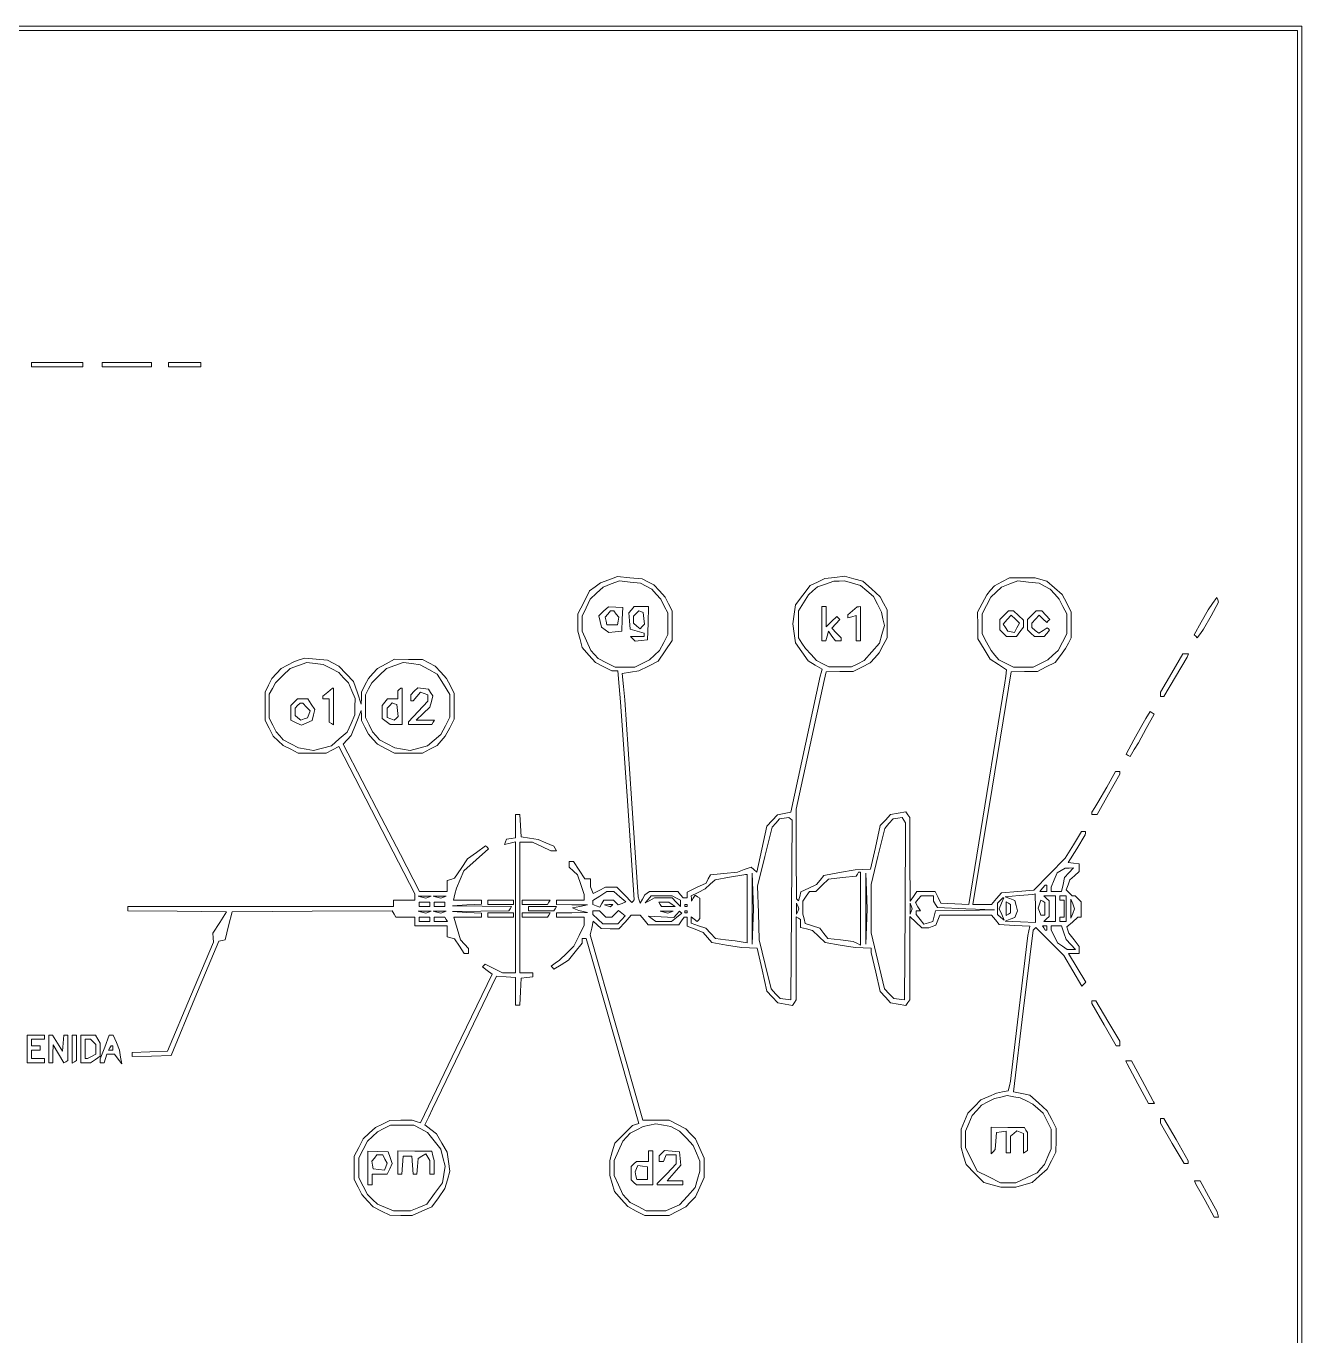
# Paper-space layout 'AN-03-DGE-012' of a CAD drawing. Header units: metres, sheet in millimetres. Extents: x 12 to 193, y 4 to 291.
# Drawn here: x 119 to 192.9, y 194.3 to 270.2 of the extents above; entities that cross this region are included whole.
import ezdxf

# ---------------------------------------------------------------- set-up
doc = ezdxf.new("R2010")
doc.units = ezdxf.units.M
doc.layers.add('DGE_CONTORNOS', color=7, linetype='Continuous', lineweight=0)
doc.layers.add('DGE_DATOS', color=7, linetype='Continuous', lineweight=0)

# ---------------------------------------------------------------- blocks, each defined once
blk = doc.blocks.new('LP_REF_DGE_MT_012')
at = {"layer": 'DGE_CONTORNOS'}
for points in [[(28.998, 147.435), (28.998, 24.711), (110.963, 24.711), (192.928, 24.711), (192.928, 147.435), (192.928, 270.159), (110.963, 270.159), (28.998, 270.159)], [(192.68, 188.632), (192.68, 107.354), (186.475, 107.354), (180.27, 107.354), (180.27, 105.555), (180.27, 103.756), (111.397, 103.756), (42.524, 103.756), (42.524, 186.833), (42.524, 269.911), (117.602, 269.911), (192.68, 269.911)], [(119.339, 250.553), (119.339, 250.429), (120.829, 250.429), (122.318, 250.429), (122.318, 250.553), (122.318, 250.677), (120.829, 250.677), (119.339, 250.677)], [(123.435, 250.553), (123.435, 250.429), (124.862, 250.429), (126.289, 250.429), (126.289, 250.553), (126.289, 250.677), (124.862, 250.677), (123.435, 250.677)], [(127.281, 250.553), (127.281, 250.429), (128.212, 250.429), (129.143, 250.429), (129.143, 250.553), (129.143, 250.677), (128.212, 250.677), (127.281, 250.677)], [(152.79, 238.09), (152.301, 237.908), (151.984, 237.679), (151.666, 237.449), (151.325, 236.781), (150.984, 236.114), (150.984, 235.609), (150.985, 235.104), (151.115, 234.635), (151.245, 234.166), (151.63, 233.728), (152.015, 233.29), (152.487, 233.049), (152.959, 232.808), (153.132, 232.808), (153.305, 232.808), (153.378, 231.908), (153.451, 231.009), (153.855, 225.273), (154.259, 219.538), (154.189, 219.468), (154.119, 219.398), (153.681, 219.837), (153.242, 220.275), (152.913, 220.275), (152.585, 220.275), (152.231, 220.092), (151.877, 219.909), (151.802, 220.102), (151.728, 220.295), (151.728, 220.533), (151.728, 220.771), (151.559, 220.771), (151.389, 220.771), (151.06, 221.268), (150.732, 221.764), (150.61, 221.764), (150.487, 221.764), (150.487, 221.597), (150.487, 221.43), (150.728, 221.212), (150.969, 220.994), (151.162, 220.426), (151.356, 219.859), (151.356, 219.694), (151.356, 219.53), (150.549, 219.53), (149.743, 219.53), (149.743, 219.406), (149.743, 219.282), (150.642, 219.266), (151.542, 219.25), (151.108, 219.163), (150.673, 219.077), (150.86, 219.001), (151.046, 218.925), (151.294, 218.87), (151.542, 218.815), (150.642, 218.8), (149.743, 218.786), (149.743, 218.662), (149.743, 218.538), (150.549, 218.538), (151.356, 218.538), (151.356, 218.313), (151.356, 218.088), (151.06, 217.475), (150.764, 216.863), (150.347, 216.46), (149.929, 216.058), (149.681, 215.881), (149.433, 215.704), (149.519, 215.618), (149.606, 215.531), (150.021, 215.788), (150.437, 216.045), (150.834, 216.54), (151.232, 217.034), (151.232, 217.166), (151.232, 217.297), (151.351, 217.297), (151.47, 217.297), (151.645, 216.707), (151.82, 216.118), (153.167, 211.35), (154.515, 206.582), (154.331, 206.523), (154.148, 206.464), (153.635, 205.955), (153.122, 205.446), (152.984, 204.95), (152.847, 204.454), (152.847, 204.019), (152.847, 203.585), (152.977, 203.116), (153.107, 202.648), (153.492, 202.209), (153.876, 201.771), (154.373, 201.518), (154.869, 201.265), (155.575, 201.265), (156.281, 201.265), (156.766, 201.513), (157.251, 201.762), (157.522, 202.053), (157.794, 202.344), (158.047, 202.903), (158.3, 203.461), (158.3, 204.019), (158.3, 204.578), (158.047, 205.136), (157.794, 205.695), (157.522, 205.986), (157.251, 206.277), (156.76, 206.529), (156.269, 206.78), (155.515, 206.78), (154.761, 206.78), (153.232, 212.151), (151.703, 217.521), (151.79, 217.914), (151.876, 218.307), (152.109, 218.096), (152.341, 217.886), (152.853, 217.872), (153.365, 217.859), (153.724, 218.26), (154.083, 218.662), (154.344, 218.662), (154.605, 218.662), (154.831, 218.383), (155.057, 218.103), (155.947, 218.103), (156.836, 218.103), (156.995, 218.321), (157.154, 218.538), (157.233, 218.538), (157.313, 218.538), (157.313, 218.283), (157.313, 218.029), (157.778, 217.841), (158.243, 217.653), (158.491, 217.359), (158.74, 217.065), (159.608, 216.921), (160.477, 216.778), (160.93, 216.758), (161.383, 216.738), (161.659, 215.498), (161.935, 214.257), (162.252, 213.917), (162.568, 213.577), (162.994, 213.497), (163.42, 213.417), (163.529, 213.589), (163.638, 213.76), (163.64, 216.156), (163.641, 218.552), (163.766, 218.476), (163.89, 218.399), (163.89, 218.172), (163.89, 217.944), (164.231, 217.86), (164.572, 217.776), (164.944, 217.42), (165.317, 217.065), (166.185, 216.92), (167.054, 216.776), (167.519, 216.763), (167.985, 216.751), (167.984, 216.62), (167.983, 216.49), (168.243, 215.36), (168.504, 214.23), (168.802, 213.908), (169.101, 213.586), (169.549, 213.501), (169.997, 213.417), (170.106, 213.589), (170.215, 213.76), (170.217, 216.172), (170.218, 218.584), (170.567, 218.251), (170.915, 217.917), (171.115, 217.917), (171.315, 217.917), (171.521, 217.996), (171.727, 218.075), (171.838, 218.369), (171.95, 218.662), (173.453, 218.662), (174.956, 218.662), (175.178, 218.388), (175.401, 218.113), (176.283, 218.063), (177.166, 218.014), (177.108, 217.748), (177.05, 217.483), (176.548, 213.264), (176.046, 209.045), (175.985, 208.768), (175.923, 208.49), (175.584, 208.417), (175.244, 208.344), (174.79, 208.153), (174.335, 207.962), (173.958, 207.573), (173.582, 207.184), (173.389, 206.722), (173.197, 206.261), (173.197, 205.73), (173.198, 205.198), (173.336, 204.702), (173.474, 204.206), (173.987, 203.693), (174.501, 203.179), (174.997, 203.042), (175.493, 202.904), (175.927, 202.904), (176.361, 202.904), (176.83, 203.034), (177.299, 203.164), (177.737, 203.549), (178.175, 203.934), (178.429, 204.432), (178.683, 204.93), (178.689, 205.622), (178.695, 206.315), (178.437, 206.82), (178.179, 207.325), (177.676, 207.778), (177.174, 208.232), (176.892, 208.292), (176.609, 208.353), (176.416, 208.389), (176.222, 208.425), (176.793, 213.103), (177.363, 217.782), (177.446, 217.864), (177.528, 217.946), (178.332, 217.13), (179.136, 216.314), (179.659, 215.434), (180.182, 214.554), (180.297, 214.668), (180.411, 214.783), (179.908, 215.605), (179.404, 216.428), (179.713, 216.428), (180.022, 216.428), (180.022, 216.634), (180.022, 216.839), (179.731, 217.223), (179.44, 217.607), (179.378, 217.793), (179.316, 217.979), (179.638, 218.258), (179.96, 218.537), (180.053, 218.538), (180.146, 218.538), (180.146, 218.981), (180.146, 219.424), (179.969, 219.601), (179.792, 219.779), (179.712, 219.779), (179.632, 219.779), (179.454, 219.956), (179.277, 220.134), (179.387, 220.421), (179.497, 220.709), (179.76, 220.946), (180.022, 221.182), (180.022, 221.403), (180.022, 221.623), (179.711, 221.663), (179.401, 221.702), (179.893, 222.509), (180.386, 223.315), (180.39, 223.408), (180.394, 223.501), (180.279, 223.501), (180.164, 223.501), (179.693, 222.726), (179.223, 221.952), (178.317, 221.031), (177.411, 220.11), (176.468, 220.033), (175.525, 219.956), (175.236, 219.619), (174.946, 219.282), (174.413, 219.282), (173.879, 219.282), (174.99, 226.022), (176.1, 232.762), (176.856, 232.769), (177.612, 232.776), (178.127, 233.039), (178.643, 233.302), (178.944, 233.706), (179.246, 234.111), (179.408, 234.421), (179.57, 234.731), (179.569, 235.476), (179.568, 236.22), (179.306, 236.729), (179.044, 237.237), (178.6, 237.626), (178.156, 238.016), (177.817, 238.111), (177.478, 238.206), (176.733, 238.2), (175.989, 238.193), (175.555, 237.969), (175.12, 237.745), (174.899, 237.479), (174.677, 237.213), (174.413, 236.717), (174.148, 236.22), (174.153, 235.441), (174.158, 234.662), (174.52, 234.076), (174.881, 233.49), (175.352, 233.184), (175.823, 232.877), (175.776, 232.501), (175.728, 232.125), (174.68, 225.7), (173.631, 219.274), (172.826, 219.309), (172.02, 219.344), (171.857, 219.686), (171.694, 220.027), (171.158, 220.027), (170.621, 220.027), (170.426, 219.748), (170.231, 219.468), (170.223, 221.888), (170.215, 224.308), (170.106, 224.479), (169.997, 224.651), (169.549, 224.567), (169.101, 224.483), (168.806, 224.164), (168.51, 223.845), (168.23, 222.582), (167.949, 221.319), (167.502, 221.305), (167.054, 221.29), (166.147, 221.124), (165.24, 220.957), (165.03, 220.692), (164.82, 220.428), (164.367, 220.219), (163.914, 220.01), (163.845, 219.745), (163.775, 219.479), (163.712, 219.543), (163.649, 219.606), (163.64, 222.205), (163.631, 224.804), (164.442, 228.527), (165.254, 232.25), (165.313, 232.506), (165.372, 232.762), (166.156, 232.769), (166.94, 232.776), (167.431, 233.028), (167.923, 233.28), (168.187, 233.571), (168.452, 233.863), (168.68, 234.297), (168.908, 234.731), (168.903, 235.538), (168.898, 236.344), (168.697, 236.726), (168.497, 237.108), (168, 237.557), (167.502, 238.006), (166.968, 238.15), (166.434, 238.295), (165.866, 238.228), (165.298, 238.161), (164.873, 237.956), (164.448, 237.751), (164.024, 237.195), (163.6, 236.638), (163.516, 236.088), (163.433, 235.538), (163.517, 234.985), (163.601, 234.431), (163.962, 233.908), (164.324, 233.385), (164.731, 233.144), (165.138, 232.903), (165.081, 232.7), (165.024, 232.498), (164.178, 228.558), (163.331, 224.618), (162.94, 224.544), (162.549, 224.471), (162.24, 224.141), (161.932, 223.812), (161.643, 222.485), (161.354, 221.158), (161.186, 221.297), (161.019, 221.436), (160.624, 221.296), (160.229, 221.157), (159.449, 221.072), (158.669, 220.986), (158.544, 220.753), (158.419, 220.519), (157.866, 220.259), (157.313, 219.999), (157.313, 219.827), (157.313, 219.655), (157.204, 219.655), (157.095, 219.655), (156.94, 219.841), (156.786, 220.027), (155.963, 220.025), (155.141, 220.023), (155.006, 219.932), (154.871, 219.841), (154.735, 219.593), (154.599, 219.344), (154.541, 219.53), (154.482, 219.717), (154.092, 225.425), (153.703, 231.133), (153.63, 231.9), (153.557, 232.667), (154.039, 232.741), (154.52, 232.815), (155.079, 233.091), (155.637, 233.366), (156.041, 233.97), (156.444, 234.573), (156.444, 235.434), (156.444, 236.295), (156.244, 236.692), (156.043, 237.089), (155.716, 237.441), (155.389, 237.794), (155.051, 237.97), (154.713, 238.147), (153.996, 238.21), (153.279, 238.272)], [(154.943, 237.714), (155.265, 237.547), (155.53, 237.256), (155.794, 236.965), (155.995, 236.568), (156.196, 236.171), (156.196, 235.539), (156.196, 234.908), (155.96, 234.447), (155.723, 233.987), (155.432, 233.722), (155.141, 233.457), (154.716, 233.242), (154.291, 233.028), (153.715, 233.028), (153.14, 233.028), (152.651, 233.277), (152.163, 233.526), (151.952, 233.759), (151.742, 233.991), (151.49, 234.547), (151.237, 235.104), (151.237, 235.538), (151.237, 235.972), (151.467, 236.469), (151.697, 236.965), (152.071, 237.316), (152.445, 237.667), (152.924, 237.844), (153.404, 238.021), (154.012, 237.952), (154.621, 237.882)], [(166.895, 237.89), (167.357, 237.762), (167.738, 237.441), (168.12, 237.12), (168.347, 236.67), (168.575, 236.22), (168.66, 235.828), (168.744, 235.435), (168.606, 234.921), (168.468, 234.407), (168.018, 233.91), (167.569, 233.412), (167.208, 233.225), (166.846, 233.038), (166.185, 233.038), (165.525, 233.038), (165.173, 233.222), (164.82, 233.406), (164.498, 233.759), (164.176, 234.111), (163.971, 234.418), (163.766, 234.725), (163.766, 235.506), (163.766, 236.287), (164.06, 236.75), (164.354, 237.213), (164.61, 237.442), (164.866, 237.671), (165.34, 237.84), (165.813, 238.009), (166.123, 238.014), (166.434, 238.018)], [(178.025, 237.714), (178.347, 237.547), (178.611, 237.256), (178.876, 236.965), (179.091, 236.54), (179.306, 236.115), (179.306, 235.54), (179.306, 234.964), (179.056, 234.475), (178.805, 233.987), (178.514, 233.722), (178.223, 233.457), (177.798, 233.242), (177.373, 233.028), (176.796, 233.028), (176.218, 233.028), (175.793, 233.241), (175.368, 233.455), (175.147, 233.721), (174.926, 233.987), (174.667, 234.475), (174.409, 234.964), (174.409, 235.538), (174.409, 236.112), (174.66, 236.601), (174.91, 237.089), (175.22, 237.379), (175.531, 237.669), (176.008, 237.845), (176.485, 238.021), (177.094, 237.952), (177.703, 237.882)], [(187.76, 236.707), (187.509, 236.344), (187.103, 235.624), (186.697, 234.903), (186.782, 234.817), (186.868, 234.732), (187.05, 234.98), (187.232, 235.228), (187.669, 236.008), (188.106, 236.788), (188.059, 236.929), (188.012, 237.07)], [(152.482, 236.264), (152.205, 236.006), (152.284, 235.679), (152.362, 235.352), (152.57, 235.193), (152.778, 235.034), (153.153, 235.077), (153.528, 235.119), (153.564, 235.804), (153.601, 236.49), (153.18, 236.506), (152.758, 236.522)], [(153.212, 236.102), (153.362, 235.922), (153.319, 235.699), (153.276, 235.476), (152.969, 235.476), (152.662, 235.476), (152.619, 235.699), (152.576, 235.922), (152.726, 236.102), (152.876, 236.282), (152.969, 236.282), (153.063, 236.282)], [(154.093, 236.353), (153.946, 236.176), (153.985, 235.702), (154.024, 235.228), (154.427, 235.109), (154.831, 234.99), (154.831, 234.892), (154.831, 234.793), (154.434, 234.793), (154.036, 234.793), (154.17, 234.66), (154.304, 234.526), (154.66, 234.567), (155.017, 234.607), (155.053, 235.569), (155.089, 236.531), (154.665, 236.531), (154.241, 236.531)], [(154.809, 235.854), (154.85, 235.508), (154.722, 235.379), (154.593, 235.251), (154.402, 235.409), (154.21, 235.568), (154.21, 235.776), (154.21, 235.985), (154.361, 236.135), (154.511, 236.286), (154.64, 236.243), (154.769, 236.201)], [(165.131, 235.538), (165.131, 234.545), (165.24, 234.545), (165.35, 234.545), (165.431, 234.824), (165.512, 235.104), (165.709, 234.824), (165.905, 234.545), (166.076, 234.545), (166.247, 234.545), (166.247, 234.63), (166.247, 234.715), (165.979, 235.001), (165.71, 235.287), (165.937, 235.537), (166.163, 235.788), (166.081, 235.87), (165.998, 235.953), (165.689, 235.662), (165.379, 235.371), (165.379, 235.951), (165.379, 236.531), (165.255, 236.531), (165.131, 236.531)], [(166.899, 236.289), (166.62, 236.057), (166.62, 235.969), (166.62, 235.881), (166.868, 235.946), (167.116, 236.011), (167.116, 235.278), (167.116, 234.545), (167.24, 234.545), (167.364, 234.545), (167.364, 235.538), (167.364, 236.531), (167.271, 236.527), (167.178, 236.522)], [(175.679, 236.034), (175.43, 235.786), (175.43, 235.485), (175.43, 235.183), (175.625, 234.988), (175.82, 234.793), (176.115, 234.793), (176.409, 234.793), (176.602, 235.069), (176.796, 235.345), (176.796, 235.544), (176.796, 235.743), (176.508, 236.013), (176.221, 236.282), (176.074, 236.282), (175.927, 236.282)], [(176.427, 235.297), (176.282, 235.027), (176.087, 235.065), (175.891, 235.104), (175.759, 235.314), (175.627, 235.523), (175.862, 235.783), (176.097, 236.043), (176.335, 235.806), (176.572, 235.568)], [(177.292, 236.034), (177.044, 235.786), (177.044, 235.485), (177.044, 235.183), (177.239, 234.988), (177.434, 234.793), (177.72, 234.793), (178.006, 234.793), (178.163, 234.983), (178.32, 235.172), (178.252, 235.239), (178.185, 235.307), (177.935, 235.151), (177.684, 234.994), (177.488, 235.157), (177.292, 235.32), (177.292, 235.45), (177.292, 235.58), (177.498, 235.808), (177.704, 236.036), (177.933, 235.829), (178.162, 235.622), (178.243, 235.703), (178.325, 235.785), (178.099, 236.034), (177.874, 236.282), (177.707, 236.282), (177.54, 236.282)], [(185.389, 232.69), (184.738, 231.585), (184.738, 231.452), (184.738, 231.319), (184.835, 231.319), (184.931, 231.319), (185.61, 232.457), (186.289, 233.595), (186.33, 233.698), (186.372, 233.801), (186.206, 233.798), (186.041, 233.795)], [(134.85, 233.443), (134.539, 233.342), (134.168, 233.149), (133.796, 232.956), (133.532, 232.665), (133.267, 232.374), (133.066, 231.977), (132.866, 231.579), (132.866, 230.762), (132.866, 229.944), (133.102, 229.484), (133.338, 229.023), (133.629, 228.759), (133.921, 228.494), (134.355, 228.266), (134.789, 228.039), (135.596, 228.038), (136.402, 228.038), (136.77, 228.238), (137.137, 228.437), (139.345, 224.164), (141.552, 219.891), (141.552, 219.711), (141.552, 219.53), (140.932, 219.53), (140.311, 219.53), (140.311, 219.342), (140.311, 219.153), (135.627, 219.158), (130.942, 219.164), (127.933, 219.161), (124.924, 219.158), (124.924, 219.036), (124.924, 218.915), (127.782, 218.881), (130.641, 218.848), (130.243, 218.228), (129.845, 217.607), (129.863, 217.351), (129.881, 217.096), (128.544, 213.939), (127.207, 210.782), (126.189, 210.746), (125.172, 210.71), (125.172, 210.586), (125.172, 210.463), (126.296, 210.498), (127.419, 210.534), (128.808, 213.848), (130.198, 217.161), (130.378, 217.198), (130.558, 217.236), (130.756, 218.042), (130.955, 218.848), (135.596, 218.881), (140.238, 218.913), (140.343, 218.725), (140.448, 218.538), (141, 218.538), (141.552, 218.538), (141.552, 218.29), (141.552, 218.041), (142.483, 218.041), (143.414, 218.041), (143.414, 217.72), (143.414, 217.398), (143.631, 217.341), (143.848, 217.284), (144.129, 216.856), (144.409, 216.428), (144.532, 216.428), (144.655, 216.428), (144.655, 216.575), (144.655, 216.722), (144.418, 216.979), (144.182, 217.235), (143.991, 217.886), (143.8, 218.538), (144.599, 218.538), (145.399, 218.538), (145.399, 218.656), (145.399, 218.775), (144.562, 218.818), (143.724, 218.861), (145.361, 218.886), (146.998, 218.91), (147.075, 219.034), (147.151, 219.158), (145.438, 219.183), (143.724, 219.207), (144.562, 219.25), (145.399, 219.294), (145.399, 219.412), (145.399, 219.53), (144.59, 219.53), (143.781, 219.53), (143.865, 219.872), (143.949, 220.213), (144.164, 220.718), (144.379, 221.223), (145.098, 221.864), (145.817, 222.505), (145.731, 222.59), (145.646, 222.676), (145.119, 222.295), (144.593, 221.915), (144.22, 221.355), (143.848, 220.795), (143.631, 220.733), (143.414, 220.67), (143.414, 220.349), (143.414, 220.027), (142.615, 220.027), (141.817, 220.027), (140.704, 222.167), (139.591, 224.308), (138.493, 226.434), (137.395, 228.56), (137.622, 228.812), (137.849, 229.064), (138.146, 229.788), (138.444, 230.512), (138.447, 230.227), (138.45, 229.942), (138.651, 229.544), (138.851, 229.147), (139.116, 228.856), (139.381, 228.565), (139.877, 228.302), (140.374, 228.04), (141.18, 228.039), (141.987, 228.039), (142.414, 228.267), (142.841, 228.496), (143.068, 228.759), (143.295, 229.023), (143.562, 229.52), (143.828, 230.016), (143.829, 230.761), (143.829, 231.505), (143.607, 231.939), (143.386, 232.374), (143.058, 232.726), (142.731, 233.078), (142.359, 233.275), (141.987, 233.473), (141.18, 233.478), (140.374, 233.482), (139.877, 233.219), (139.381, 232.956), (139.116, 232.665), (138.851, 232.374), (138.651, 231.977), (138.45, 231.579), (138.446, 231.232), (138.442, 230.885), (138.214, 231.544), (137.986, 232.204), (137.567, 232.641), (137.147, 233.077), (136.816, 233.251), (136.486, 233.424), (135.824, 233.484), (135.162, 233.545)], [(136.693, 232.941), (137.147, 232.708), (137.42, 232.415), (137.694, 232.122), (137.886, 231.662), (138.078, 231.203), (138.075, 230.733), (138.072, 230.264), (137.846, 229.767), (137.62, 229.269), (137.168, 228.872), (136.716, 228.475), (136.198, 228.336), (135.68, 228.196), (135.241, 228.279), (134.801, 228.361), (134.361, 228.586), (133.921, 228.811), (133.718, 229.041), (133.516, 229.271), (133.315, 229.669), (133.114, 230.066), (133.114, 230.761), (133.114, 231.455), (133.29, 231.79), (133.465, 232.125), (133.894, 232.538), (134.324, 232.951), (134.805, 233.128), (135.286, 233.305), (135.762, 233.239), (136.239, 233.174)], [(142.35, 232.895), (142.845, 232.622), (143.209, 232.033), (143.573, 231.443), (143.573, 230.791), (143.573, 230.138), (143.313, 229.627), (143.052, 229.117), (142.669, 228.794), (142.286, 228.471), (141.775, 228.334), (141.265, 228.196), (140.825, 228.279), (140.385, 228.361), (139.945, 228.586), (139.505, 228.811), (139.303, 229.041), (139.1, 229.271), (138.89, 229.686), (138.681, 230.1), (138.681, 230.761), (138.681, 231.421), (138.865, 231.773), (139.049, 232.125), (139.479, 232.538), (139.908, 232.951), (140.389, 233.128), (140.87, 233.305), (141.363, 233.237), (141.856, 233.169)], [(136.496, 231.574), (136.216, 231.341), (136.216, 231.268), (136.216, 231.195), (136.402, 231.195), (136.589, 231.195), (136.589, 230.52), (136.589, 229.844), (136.713, 229.768), (136.837, 229.691), (136.837, 230.753), (136.837, 231.815), (136.806, 231.811), (136.775, 231.807)], [(140.642, 231.733), (140.56, 231.65), (140.56, 231.422), (140.56, 231.195), (140.265, 231.195), (139.97, 231.195), (139.81, 231.002), (139.65, 230.809), (139.65, 230.426), (139.65, 230.043), (139.88, 229.874), (140.111, 229.706), (140.459, 229.706), (140.808, 229.706), (140.808, 230.761), (140.808, 231.815), (140.767, 231.815), (140.725, 231.815)], [(141.506, 231.627), (141.304, 231.425), (141.304, 231.248), (141.304, 231.071), (141.377, 231.071), (141.451, 231.071), (141.658, 231.326), (141.865, 231.582), (142.081, 231.499), (142.297, 231.416), (142.297, 231.238), (142.297, 231.06), (141.739, 230.463), (141.18, 229.866), (141.18, 229.786), (141.18, 229.706), (141.855, 229.706), (142.531, 229.706), (142.607, 229.83), (142.684, 229.954), (142.149, 229.954), (141.614, 229.955), (142.017, 230.332), (142.419, 230.709), (142.5, 231.033), (142.582, 231.357), (142.458, 231.555), (142.334, 231.753), (142.021, 231.791), (141.708, 231.829)], [(134.55, 231), (134.355, 230.805), (134.355, 230.377), (134.355, 229.949), (134.665, 229.807), (134.975, 229.666), (135.282, 229.806), (135.589, 229.945), (135.668, 230.261), (135.747, 230.576), (135.545, 230.885), (135.342, 231.195), (135.043, 231.195), (134.745, 231.195)], [(135.269, 230.716), (135.478, 230.486), (135.403, 230.292), (135.328, 230.097), (135.136, 230.023), (134.944, 229.95), (134.774, 230.091), (134.603, 230.232), (134.603, 230.441), (134.603, 230.649), (134.752, 230.798), (134.901, 230.947), (134.981, 230.947), (135.061, 230.947)], [(140.538, 230.519), (140.579, 230.172), (140.466, 230.059), (140.353, 229.946), (140.146, 230.025), (139.939, 230.105), (139.939, 230.377), (139.939, 230.649), (140.09, 230.799), (140.24, 230.95), (140.369, 230.908), (140.498, 230.865)], [(183.898, 230.048), (183.658, 229.644), (183.204, 228.814), (182.749, 227.985), (182.864, 227.914), (182.979, 227.843), (183.221, 228.247), (183.464, 228.651), (183.919, 229.478), (184.375, 230.305), (184.257, 230.379), (184.138, 230.452)], [(181.626, 226.076), (181.109, 225.177), (180.938, 224.902), (180.767, 224.627), (180.767, 224.56), (180.767, 224.494), (180.922, 224.497), (181.077, 224.499), (181.728, 225.664), (182.38, 226.829), (182.38, 226.902), (182.38, 226.976), (182.261, 226.976), (182.143, 226.976)], [(147.385, 223.82), (147.385, 223.146), (147.115, 223.107), (146.846, 223.067), (146.793, 222.906), (146.74, 222.746), (147.063, 222.827), (147.385, 222.908), (147.385, 219.11), (147.385, 215.311), (147.008, 215.311), (146.63, 215.311), (146.127, 215.568), (145.624, 215.825), (145.544, 215.746), (145.465, 215.667), (145.743, 215.458), (146.02, 215.248), (143.941, 210.94), (141.863, 206.633), (141.621, 206.707), (141.38, 206.782), (140.735, 206.776), (140.091, 206.77), (139.674, 206.559), (139.257, 206.349), (138.904, 206.022), (138.551, 205.695), (138.295, 205.198), (138.038, 204.702), (138.038, 204.019), (138.038, 203.337), (138.258, 202.903), (138.478, 202.468), (138.805, 202.116), (139.133, 201.763), (139.613, 201.516), (140.094, 201.269), (140.738, 201.263), (141.382, 201.257), (141.955, 201.511), (142.528, 201.764), (142.909, 202.29), (143.291, 202.817), (143.427, 203.324), (143.564, 203.831), (143.488, 204.38), (143.413, 204.93), (143.103, 205.458), (142.794, 205.987), (142.462, 206.247), (142.13, 206.508), (142.349, 206.97), (142.567, 207.432), (144.422, 211.279), (146.278, 215.126), (146.831, 215.082), (147.385, 215.038), (147.385, 214.244), (147.385, 213.45), (147.503, 213.45), (147.621, 213.45), (147.658, 214.226), (147.695, 215.001), (148.036, 215.04), (148.378, 215.08), (148.378, 215.196), (148.378, 215.311), (148.005, 215.311), (147.633, 215.311), (147.633, 219.096), (147.633, 222.881), (147.992, 222.881), (148.351, 222.881), (148.892, 222.635), (149.432, 222.39), (149.595, 222.387), (149.757, 222.385), (149.673, 222.521), (149.588, 222.658), (149.138, 222.853), (148.688, 223.047), (148.192, 223.119), (147.695, 223.191), (147.658, 223.843), (147.62, 224.494), (147.503, 224.494), (147.385, 224.494)], [(163.364, 218.964), (163.331, 213.76), (163.021, 213.795), (162.711, 213.83), (162.446, 214.105), (162.182, 214.381), (161.836, 215.808), (161.489, 217.235), (161.445, 218.786), (161.402, 220.337), (161.826, 222.05), (162.25, 223.762), (162.462, 223.997), (162.675, 224.232), (162.941, 224.276), (163.207, 224.321), (163.302, 224.245), (163.396, 224.169)], [(169.941, 218.888), (169.908, 213.76), (169.598, 213.795), (169.288, 213.83), (169.024, 214.105), (168.76, 214.381), (168.372, 216.004), (167.985, 217.628), (167.985, 219.034), (167.985, 220.441), (168.374, 222.064), (168.763, 223.687), (169.01, 223.96), (169.257, 224.233), (169.52, 224.272), (169.784, 224.312), (169.879, 224.163), (169.973, 224.015)], [(160.787, 219.037), (160.787, 217.055), (160.446, 217.109), (160.105, 217.163), (159.532, 217.235), (158.96, 217.307), (158.676, 217.609), (158.393, 217.91), (157.977, 218.047), (157.561, 218.185), (157.561, 218.376), (157.561, 218.568), (157.727, 218.43), (157.894, 218.292), (157.975, 218.373), (158.057, 218.455), (158.057, 219.047), (158.057, 219.64), (157.919, 219.725), (157.781, 219.81), (157.673, 219.639), (157.565, 219.468), (157.563, 219.62), (157.561, 219.772), (157.964, 219.976), (158.367, 220.18), (158.654, 220.445), (158.941, 220.709), (159.771, 220.85), (160.601, 220.99), (160.694, 221.005), (160.787, 221.02)], [(161.128, 218.01), (161.086, 216.987), (161.086, 219.034), (161.086, 221.082), (161.128, 220.058), (161.17, 219.034)], [(167.364, 219.03), (167.364, 216.916), (167.147, 217.027), (166.93, 217.139), (166.201, 217.221), (165.472, 217.303), (165.237, 217.601), (165.003, 217.899), (164.583, 218.038), (164.164, 218.176), (164.091, 218.45), (164.017, 218.724), (164.015, 219.1), (164.014, 219.475), (164.207, 219.751), (164.4, 220.027), (164.589, 220.027), (164.777, 220.027), (165.14, 220.389), (165.502, 220.752), (166.311, 220.838), (167.12, 220.925), (167.187, 221.034), (167.255, 221.144), (167.31, 221.144), (167.364, 221.144)], [(167.705, 218.01), (167.663, 216.987), (167.663, 219.034), (167.663, 221.082), (167.705, 220.058), (167.747, 219.034)], [(179.437, 221.113), (179.18, 220.833), (179.095, 220.43), (179.01, 220.027), (178.709, 220.027), (178.409, 220.027), (178.409, 220.155), (178.409, 220.283), (178.583, 220.701), (178.758, 221.118), (178.987, 221.251), (179.215, 221.384), (179.454, 221.388), (179.693, 221.392)], [(153.428, 219.726), (153.776, 219.425), (153.55, 219.337), (153.325, 219.249), (153.184, 219.39), (153.044, 219.53), (152.764, 219.53), (152.485, 219.53), (152.37, 219.325), (152.255, 219.12), (152.054, 219.197), (151.852, 219.274), (151.852, 219.39), (151.852, 219.506), (152.256, 219.764), (152.659, 220.023), (152.869, 220.025), (153.079, 220.027)], [(178.161, 220.213), (178.161, 220.027), (177.959, 220.027), (177.758, 220.027), (177.912, 220.213), (178.067, 220.399), (178.114, 220.399), (178.161, 220.399)], [(142.33, 219.697), (142.178, 219.635), (141.958, 219.693), (141.739, 219.75), (142.111, 219.754), (142.483, 219.759)], [(142.421, 219.282), (142.421, 219.158), (142.111, 219.158), (141.801, 219.158), (141.801, 219.282), (141.801, 219.406), (142.111, 219.406), (142.421, 219.406)], [(143.199, 219.697), (143.046, 219.635), (142.827, 219.693), (142.607, 219.75), (142.98, 219.754), (143.352, 219.759)], [(143.29, 219.282), (143.29, 219.158), (142.98, 219.158), (142.669, 219.158), (142.669, 219.282), (142.669, 219.406), (142.98, 219.406), (143.29, 219.406)], [(145.772, 219.406), (145.772, 219.282), (146.516, 219.282), (147.261, 219.282), (147.261, 219.406), (147.261, 219.53), (146.516, 219.53), (145.772, 219.53)], [(147.757, 219.406), (147.757, 219.282), (148.494, 219.282), (149.232, 219.282), (149.308, 219.406), (149.385, 219.53), (148.571, 219.53), (147.757, 219.53)], [(152.936, 219.207), (152.861, 219.132), (152.698, 219.198), (152.535, 219.263), (152.773, 219.272), (153.011, 219.282)], [(156.7, 219.65), (156.94, 219.522), (156.94, 219.34), (156.94, 219.158), (156.692, 219.406), (156.444, 219.655), (155.939, 219.655), (155.435, 219.655), (155.164, 219.51), (154.893, 219.366), (155.063, 219.572), (155.233, 219.779), (155.847, 219.779), (156.46, 219.779)], [(156.444, 219.282), (156.63, 219.162), (156.234, 219.16), (155.838, 219.158), (155.761, 219.282), (155.685, 219.406), (155.971, 219.404), (156.258, 219.403)], [(157.313, 219.22), (157.313, 219.158), (157.251, 219.158), (157.188, 219.158), (157.188, 219.22), (157.188, 219.282), (157.251, 219.282), (157.313, 219.282)], [(163.724, 218.879), (163.661, 218.724), (163.661, 219.034), (163.661, 219.344), (163.724, 219.189), (163.786, 219.034)], [(170.301, 218.879), (170.238, 218.724), (170.238, 219.034), (170.238, 219.344), (170.301, 219.189), (170.363, 219.034)], [(171.585, 219.624), (171.587, 219.468), (171.705, 219.282), (171.822, 219.096), (173.471, 219.027), (175.12, 218.958), (173.416, 218.934), (171.712, 218.91), (171.636, 218.604), (171.559, 218.298), (171.3, 218.216), (171.04, 218.134), (170.816, 218.412), (170.591, 218.689), (170.591, 218.8), (170.591, 218.91), (170.716, 218.91), (170.841, 218.91), (170.692, 219.148), (170.544, 219.386), (170.706, 219.582), (170.869, 219.779), (171.226, 219.779), (171.584, 219.779)], [(175.532, 219.344), (175.391, 219.034), (175.542, 218.703), (175.692, 218.372), (175.499, 218.532), (175.306, 218.692), (175.306, 219.024), (175.306, 219.357), (175.455, 219.506), (175.604, 219.655), (175.639, 219.655), (175.673, 219.655)], [(177.496, 219.065), (177.504, 218.228), (176.623, 218.272), (175.741, 218.317), (176.023, 218.425), (176.305, 218.532), (176.377, 218.721), (176.45, 218.911), (176.374, 219.212), (176.299, 219.514), (176.02, 219.615), (175.741, 219.717), (176.547, 219.788), (177.354, 219.86), (177.421, 219.881), (177.488, 219.903)], [(176.051, 219.034), (176.051, 218.801), (175.927, 218.724), (175.803, 218.647), (175.803, 219.034), (175.803, 219.421), (175.927, 219.344), (176.051, 219.268)], [(178.036, 219.027), (178.036, 218.662), (177.926, 218.662), (177.815, 218.662), (177.737, 218.865), (177.659, 219.069), (177.732, 219.302), (177.806, 219.534), (177.921, 219.463), (178.036, 219.392)], [(178.657, 219.034), (178.657, 218.29), (178.322, 218.29), (177.987, 218.29), (178.136, 218.438), (178.285, 218.587), (178.285, 219.034), (178.285, 219.481), (178.136, 219.63), (177.987, 219.779), (178.322, 219.779), (178.657, 219.779)], [(179.277, 219.034), (179.277, 218.29), (179.091, 218.29), (178.905, 218.29), (178.905, 218.414), (178.905, 218.538), (179.029, 218.538), (179.153, 218.538), (179.153, 219.034), (179.153, 219.53), (179.029, 219.53), (178.905, 219.53), (178.905, 219.655), (178.905, 219.779), (179.091, 219.779), (179.277, 219.779)], [(179.654, 218.755), (179.541, 218.476), (179.541, 219.034), (179.541, 219.593), (179.654, 219.313), (179.766, 219.034)], [(142.33, 218.829), (142.178, 218.767), (141.958, 218.824), (141.739, 218.881), (142.111, 218.886), (142.483, 218.89)], [(142.421, 218.414), (142.421, 218.29), (142.111, 218.29), (141.801, 218.29), (141.801, 218.414), (141.801, 218.538), (142.111, 218.538), (142.421, 218.538)], [(143.199, 218.829), (143.046, 218.767), (142.827, 218.824), (142.607, 218.881), (142.98, 218.886), (143.352, 218.89)], [(143.352, 218.414), (143.429, 218.29), (143.049, 218.29), (142.669, 218.29), (142.669, 218.414), (142.669, 218.538), (142.972, 218.538), (143.275, 218.538)], [(145.772, 218.662), (145.772, 218.538), (146.516, 218.538), (147.261, 218.538), (147.261, 218.662), (147.261, 218.786), (146.516, 218.786), (145.772, 218.786)], [(147.757, 218.662), (147.757, 218.538), (148.494, 218.538), (149.232, 218.538), (149.308, 218.662), (149.385, 218.786), (148.571, 218.786), (147.757, 218.786)], [(148.129, 219.034), (148.129, 218.91), (148.867, 218.91), (149.604, 218.91), (149.681, 219.034), (149.757, 219.158), (148.943, 219.158), (148.129, 219.158)], [(152.429, 218.724), (152.615, 218.538), (152.783, 218.538), (152.951, 218.538), (153.15, 218.736), (153.348, 218.935), (153.534, 218.78), (153.72, 218.626), (153.512, 218.396), (153.303, 218.165), (152.865, 218.165), (152.427, 218.165), (152.14, 218.435), (151.852, 218.705), (151.852, 218.808), (151.852, 218.91), (152.047, 218.91), (152.242, 218.91)], [(156.709, 218.527), (156.416, 218.29), (155.957, 218.29), (155.499, 218.29), (155.286, 218.445), (155.073, 218.6), (155.806, 218.558), (156.539, 218.517), (156.709, 218.701), (156.878, 218.885), (156.94, 218.825), (157.002, 218.765)], [(156.353, 218.829), (156.2, 218.767), (155.981, 218.824), (155.761, 218.881), (156.134, 218.886), (156.506, 218.89)], [(157.313, 218.848), (157.313, 218.786), (157.251, 218.786), (157.188, 218.786), (157.188, 218.848), (157.188, 218.91), (157.251, 218.91), (157.313, 218.91)], [(178.161, 217.917), (178.161, 217.793), (178.106, 217.793), (178.051, 217.793), (177.974, 217.917), (177.898, 218.041), (178.029, 218.041), (178.161, 218.041)], [(179.144, 217.643), (179.282, 217.245), (179.55, 216.961), (179.817, 216.676), (179.575, 216.676), (179.333, 216.676), (179.056, 216.87), (178.78, 217.064), (178.594, 217.422), (178.409, 217.781), (178.409, 217.911), (178.409, 218.041), (178.707, 218.041), (179.005, 218.041)], [(180.767, 213.616), (180.767, 213.534), (181.473, 212.313), (182.179, 211.092), (182.279, 211.092), (182.38, 211.092), (182.38, 211.223), (182.38, 211.354), (181.69, 212.526), (181, 213.698), (180.883, 213.698), (180.767, 213.698)], [(119.091, 210.906), (119.091, 210.1), (119.588, 210.1), (120.084, 210.1), (120.084, 210.224), (120.084, 210.348), (119.712, 210.348), (119.339, 210.348), (119.339, 210.596), (119.339, 210.844), (119.588, 210.844), (119.836, 210.844), (119.836, 210.968), (119.836, 211.092), (119.588, 211.092), (119.339, 211.092), (119.339, 211.279), (119.339, 211.465), (119.712, 211.465), (120.084, 211.465), (120.084, 211.589), (120.084, 211.713), (119.588, 211.713), (119.091, 211.713)], [(120.332, 210.906), (120.332, 210.1), (120.456, 210.1), (120.58, 210.1), (120.581, 210.627), (120.583, 211.154), (120.9, 210.625), (121.217, 210.095), (121.333, 210.167), (121.449, 210.238), (121.449, 210.976), (121.449, 211.713), (121.332, 211.713), (121.216, 211.713), (121.177, 211.248), (121.139, 210.782), (120.849, 211.248), (120.56, 211.713), (120.446, 211.713), (120.332, 211.713)], [(121.697, 210.899), (121.697, 210.085), (121.821, 210.162), (121.945, 210.238), (121.945, 210.976), (121.945, 211.713), (121.821, 211.713), (121.697, 211.713)], [(122.194, 210.906), (122.194, 210.1), (122.476, 210.1), (122.759, 210.1), (123.035, 210.293), (123.31, 210.486), (123.31, 210.859), (123.31, 211.233), (123.182, 211.473), (123.053, 211.713), (122.624, 211.713), (122.194, 211.713)], [(123.576, 211.019), (123.31, 210.326), (123.31, 210.213), (123.31, 210.1), (123.426, 210.1), (123.542, 210.1), (123.621, 210.348), (123.699, 210.596), (123.924, 210.596), (124.149, 210.596), (124.356, 210.317), (124.563, 210.038), (124.5, 210.434), (124.436, 210.831), (124.252, 211.272), (124.068, 211.713), (123.954, 211.713), (123.841, 211.713)], [(122.913, 211.316), (123.062, 211.167), (123.062, 210.886), (123.062, 210.605), (122.822, 210.476), (122.582, 210.348), (122.512, 210.348), (122.442, 210.348), (122.442, 210.906), (122.442, 211.465), (122.603, 211.465), (122.764, 211.465)], [(124.055, 210.968), (124.055, 210.844), (123.924, 210.844), (123.792, 210.844), (123.869, 210.968), (123.946, 211.092), (124, 211.092), (124.055, 211.092)], [(182.773, 210.13), (182.814, 210.037), (183.435, 208.89), (184.055, 207.744), (184.221, 207.743), (184.386, 207.742), (184.345, 207.836), (184.303, 207.929), (183.683, 209.075), (183.062, 210.221), (182.897, 210.223), (182.731, 210.224)], [(176.982, 207.896), (177.354, 207.713), (177.645, 207.448), (177.937, 207.184), (178.173, 206.723), (178.409, 206.263), (178.409, 205.696), (178.409, 205.128), (178.218, 204.671), (178.027, 204.215), (177.815, 203.975), (177.602, 203.736), (176.982, 203.445), (176.361, 203.153), (175.918, 203.152), (175.475, 203.151), (174.801, 203.492), (174.127, 203.833), (173.786, 204.507), (173.445, 205.181), (173.445, 205.659), (173.445, 206.137), (173.637, 206.597), (173.829, 207.056), (174.102, 207.349), (174.376, 207.642), (174.748, 207.837), (175.12, 208.032), (175.493, 208.117), (175.865, 208.203), (176.237, 208.141), (176.609, 208.079)], [(141.884, 206.279), (142.277, 206.067), (142.659, 205.585), (143.041, 205.103), (143.174, 204.609), (143.307, 204.116), (143.226, 203.634), (143.144, 203.153), (142.69, 202.534), (142.235, 201.916), (141.767, 201.727), (141.299, 201.538), (140.801, 201.538), (140.304, 201.538), (139.844, 201.73), (139.384, 201.922), (139.091, 202.195), (138.798, 202.468), (138.548, 202.957), (138.297, 203.445), (138.297, 204.019), (138.297, 204.594), (138.548, 205.082), (138.798, 205.57), (139.089, 205.835), (139.381, 206.099), (139.753, 206.295), (140.125, 206.491), (140.808, 206.491), (141.49, 206.491)], [(156.63, 206.285), (156.878, 206.149), (157.275, 205.736), (157.672, 205.322), (157.865, 204.861), (158.057, 204.4), (158.056, 204.116), (158.056, 203.833), (157.924, 203.359), (157.792, 202.885), (157.335, 202.378), (156.878, 201.872), (156.479, 201.705), (156.08, 201.538), (155.512, 201.538), (154.945, 201.538), (154.484, 201.773), (154.024, 202.008), (153.814, 202.24), (153.603, 202.473), (153.351, 203.029), (153.099, 203.585), (153.099, 204.019), (153.099, 204.454), (153.351, 205.01), (153.603, 205.566), (153.813, 205.798), (154.023, 206.03), (154.396, 206.224), (154.769, 206.419), (155.141, 206.498), (155.513, 206.577), (155.948, 206.499), (156.382, 206.421)], [(174.934, 205.603), (174.934, 204.838), (175.05, 204.956), (175.166, 205.074), (175.205, 205.57), (175.244, 206.067), (175.524, 206.106), (175.803, 206.146), (175.803, 205.517), (175.803, 204.888), (175.927, 204.888), (176.051, 204.888), (176.051, 205.369), (176.051, 205.85), (176.236, 206.003), (176.42, 206.157), (176.608, 206.085), (176.796, 206.013), (176.796, 205.443), (176.796, 204.873), (176.92, 204.95), (177.044, 205.027), (177.042, 205.547), (177.04, 206.067), (176.949, 206.207), (176.858, 206.347), (175.896, 206.357), (174.934, 206.367)], [(184.738, 206.742), (184.738, 206.611), (185.427, 205.439), (186.117, 204.268), (186.234, 204.268), (186.351, 204.268), (186.351, 204.35), (186.351, 204.431), (185.645, 205.652), (184.938, 206.873), (184.838, 206.873), (184.738, 206.873)], [(138.822, 204.006), (138.822, 203.027), (138.946, 203.027), (139.071, 203.027), (139.071, 203.337), (139.071, 203.647), (139.508, 203.647), (139.945, 203.647), (140.088, 203.962), (140.232, 204.278), (140.114, 204.614), (139.995, 204.95), (139.409, 204.968), (138.822, 204.985)], [(140.56, 204.323), (140.56, 203.647), (140.677, 203.647), (140.794, 203.647), (140.832, 204.174), (140.87, 204.702), (141.118, 204.702), (141.366, 204.702), (141.404, 204.174), (141.443, 203.647), (141.552, 203.647), (141.662, 203.647), (141.7, 204.1), (141.739, 204.553), (141.959, 204.689), (142.18, 204.826), (142.299, 204.64), (142.417, 204.454), (142.419, 204.05), (142.421, 203.647), (142.545, 203.647), (142.669, 203.647), (142.668, 204.05), (142.666, 204.454), (142.594, 204.72), (142.523, 204.986), (141.541, 204.993), (140.56, 204.999)], [(155.079, 204.702), (155.079, 204.392), (154.731, 204.392), (154.384, 204.392), (154.235, 204.243), (154.086, 204.094), (154.086, 203.709), (154.086, 203.324), (154.235, 203.176), (154.384, 203.027), (154.855, 203.027), (155.327, 203.027), (155.327, 204.019), (155.327, 205.012), (155.203, 205.012), (155.079, 205.012)], [(155.854, 204.869), (155.699, 204.714), (155.699, 204.553), (155.699, 204.392), (155.827, 204.392), (155.955, 204.392), (156.027, 204.578), (156.098, 204.764), (156.395, 204.764), (156.692, 204.764), (156.692, 204.503), (156.692, 204.243), (156.134, 203.676), (155.575, 203.11), (155.575, 203.068), (155.575, 203.027), (156.32, 203.027), (157.064, 203.027), (157.064, 203.151), (157.064, 203.275), (156.617, 203.275), (156.17, 203.275), (156.562, 203.721), (156.954, 204.168), (156.916, 204.559), (156.878, 204.95), (156.443, 204.987), (156.008, 205.023)], [(139.81, 204.525), (139.938, 204.286), (139.861, 204.084), (139.783, 203.882), (139.459, 203.92), (139.135, 203.957), (139.092, 204.18), (139.05, 204.404), (139.2, 204.584), (139.349, 204.764), (139.516, 204.764), (139.682, 204.764)], [(155.017, 203.709), (155.017, 203.337), (154.708, 203.337), (154.4, 203.337), (154.356, 203.561), (154.313, 203.786), (154.385, 203.973), (154.457, 204.161), (154.737, 204.121), (155.017, 204.081)], [(186.744, 203.179), (186.785, 203.083), (187.321, 202.124), (187.857, 201.165), (187.982, 201.165), (188.106, 201.165), (188.066, 201.32), (188.026, 201.476), (187.53, 202.374), (187.033, 203.273), (186.868, 203.274), (186.702, 203.275)]]:
    blk.add_lwpolyline(points, close=True, dxfattribs=at)

psp = doc.layouts.new('AN-03-DGE-012')

# ---------------------------------------------------------------- block references
at = {"layer": 'DGE_DATOS'}
psp.add_blockref('LP_REF_DGE_MT_012', (0, 0), dxfattribs=at)

doc.saveas('drawing.dxf')
